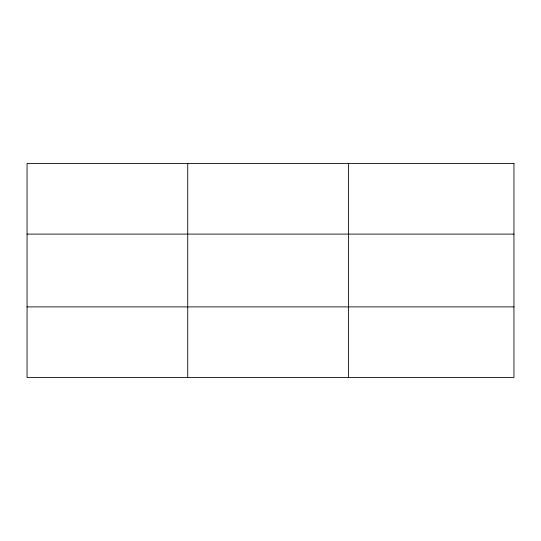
<?xml version="1.0" encoding="UTF-8"?>
<svg xmlns="http://www.w3.org/2000/svg" width="541" height="541" viewBox="0 0 541 541"><rect width="100%" height="100%" fill="white"/><g stroke="black" fill="none" stroke-linecap="round" stroke-linejoin="round"><path stroke-width="0.81" d="M187.727 377.53L187.727 163.47M348.404 377.53L348.404 163.47M27.05 234.111L513.95 234.111M27.05 306.889L513.95 306.889M513.95 163.47L513.95 377.53L27.05 377.53L27.05 163.47L513.95 163.47"/></g></svg>
